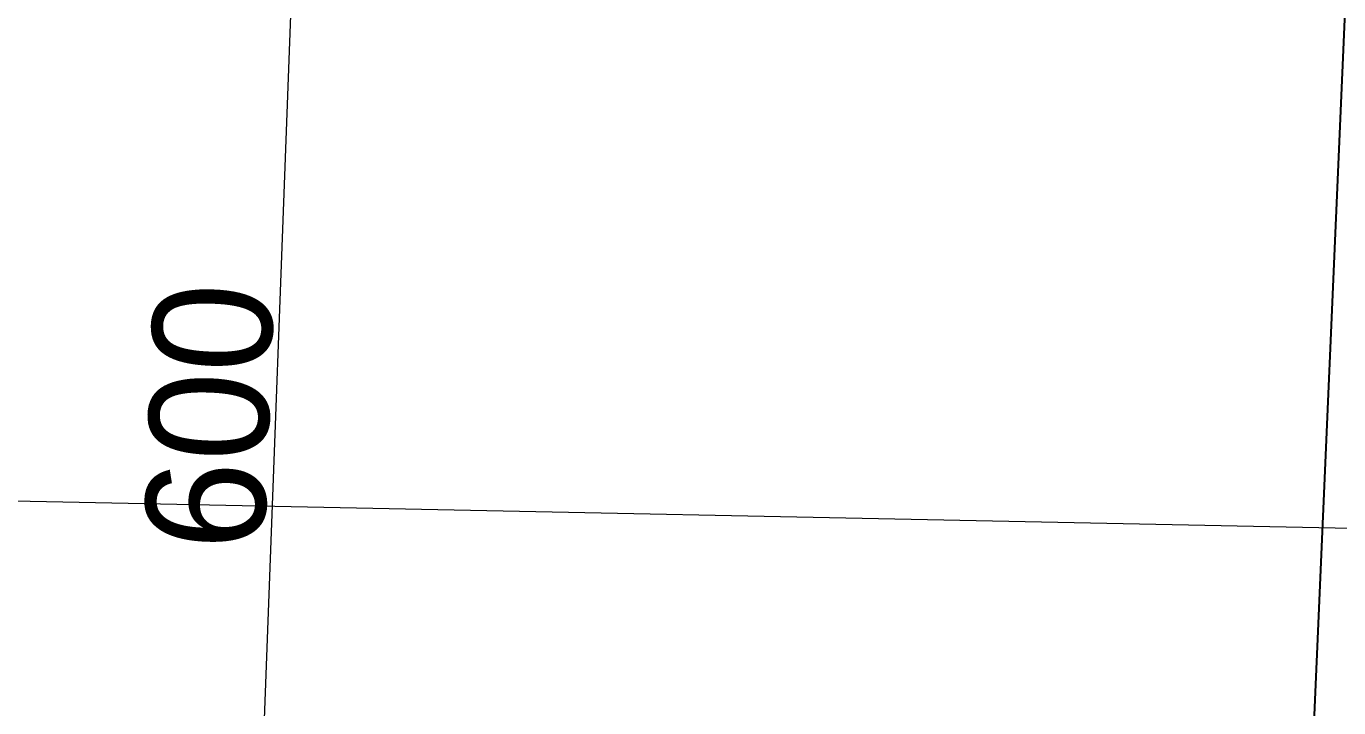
# Model space of a CAD drawing. Header units: centimetres. Extents: x 63871 to 181827, y -95930 to 42199.
# Drawn here: x 177123 to 177892, y 18692 to 19091 of the extents above; entities that cross this region are included whole.
import ezdxf

# ---------------------------------------------------------------- set-up
doc = ezdxf.new("R2010")
doc.units = ezdxf.units.CM
for name, color, linetype, lineweight in [('ARA SINIRLAR', 225, 'Continuous', 15), ('OLUK', 222, 'Continuous', 15), ('ÇEKME MESAFESİ', 5, 'Continuous', 25)]:
    doc.layers.add(name, color=color, linetype=linetype, lineweight=lineweight)
doc.layers.add('Dıış Ölçü', color=140, linetype='Continuous')
doc.styles.add('RomanS', font='')
doc.styles.get('RomanS').set_extended_font_data('Stylus BT')
doc.dimstyles.new('BÖYÜK', dxfattribs={"dimtxt": 70, "dimasz": 5, "dimexe": 5, "dimexo": 5, "dimgap": 2, "dimtad": 3, "dimdec": 0, "dimzin": 0, "dimdsep": 46, "dimtxsty": 'RomanS', "dimblk": 'DOT', "dimcen": 5, "dimadec": 0, "dimazin": 0, "dimtfac": 1, "dimtdec": 0, "dimtix": 1, "dimtofl": 0, "dimtmove": 1, "dimatfit": 0, "dimldrblk": 'DOT', "dimfxl": 10, "dimfxlon": 1, "dimtolj": 1, "dimtzin": 0, "dimarcsym": 0})

# ---------------------------------------------------------------- blocks, each defined once
blk = doc.blocks.new('_Dot')
at = {"color": 0, "linetype": 'ByBlock', "lineweight": -2}
blk.add_line((-0.5, 0), (-1, 0), dxfattribs=at)
at = {"color": 0, "linetype": 'ByBlock', "const_width": 0.5}
blk.add_lwpolyline([(-0.25, 0, 1), (0.25, 0, 1)], format="xyb", close=True, dxfattribs=at)
blk = doc.blocks.new('*D431')
at = {"layer": 'Defpoints', "color": 0, "transparency": 16777216}
for p in [(-671.25, 4230.85), (-671.25, 4230.85), (-693.51, 3631.26)]:
    blk.add_point(p, dxfattribs=at)
at = {"layer": 'Dıış Ölçü', "color": 0, "lineweight": -2, "transparency": 16777216}
for p, q in [((-671.25, 4230.85), (-676.24, 4231.03)), ((-693.32, 3636.26), (-671.43, 4225.85)), ((-693.51, 3631.26), (-698.51, 3631.44))]:
    blk.add_line(p, q, dxfattribs=at)
at = {"layer": 'Dıış Ölçü', "color": 0, "lineweight": -2, "transparency": 16777216, "xscale": 5, "yscale": 5, "zscale": 5}
for p, rotation in [((-671.25, 4230.85), 87.87361722026328), ((-693.51, 3631.26), 267.8736172202633)]:
    blk.add_blockref('_Dot', p, dxfattribs=dict(at, rotation=rotation))
at = {"layer": 'Dıış Ölçü', "color": 0, "transparency": 16777216, "insert": (-720.91, 3932.48), "char_height": 70, "attachment_point": 5, "rotation": 87.87362, "style": 'RomanS'}
blk.add_mtext('\\A1;600', dxfattribs=at)
blk = doc.blocks.new('VAZİYET PLANI')
at = {"layer": 'ARA SINIRLAR'}
blk.add_line((-11079.83, 4092.89), (410.57, 3857.61), dxfattribs=at)
at = {"layer": 'ÇEKME MESAFESİ'}
blk.add_lwpolyline([(-10235.94, 8787.8), (-10982.6, 6772.09), (-10431.04, 2961.31), (-10363.5, 2901.47), (-6329.01, 2815.66), (-5233.37, 2792.49), (-389.12, 2690.07), (-136.37, 2684.73), (-120.42, 2699.61), (-5.55, 5331.81), (308.62, 12485.41)], dxfattribs=at)
at = {"layer": 'Dıış Ölçü'}
dim = blk.add_aligned_dim(p1=(-693.51, 3631.26), p2=(-671.25, 4230.85), distance=0, dimstyle='BÖYÜK', dxfattribs=at)
dim.commit()
dim.dimension.update_dxf_attribs({"geometry": '*D431', "text_midpoint": (-720.91, 3932.48)})

msp = doc.modelspace()

# ---------------------------------------------------------------- block references
at = {"layer": 'OLUK'}
msp.add_blockref('VAZİYET PLANI', (177951.86, 14930.11), dxfattribs=at)

doc.saveas('drawing.dxf')
